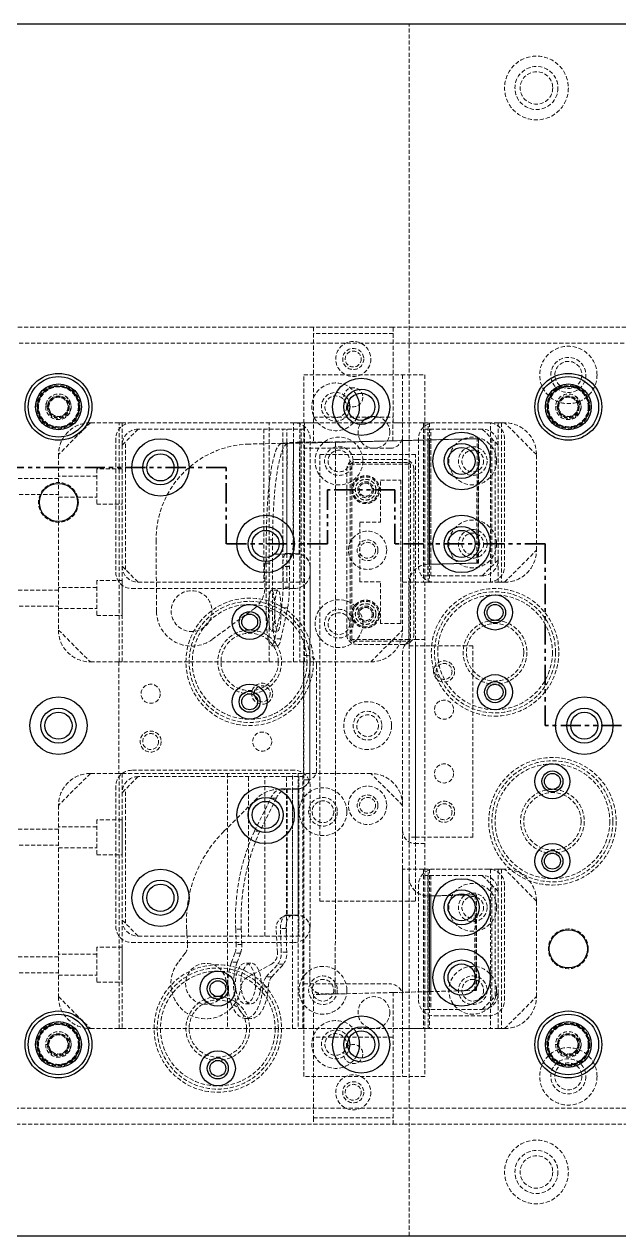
# Model space of a CAD drawing. Header units: millimetres. Extents: x 5 to 1512, y -497 to 895.
# Drawn here: x 943.3 to 1129.9, y -496.7 to -116.7 of the extents above; entities that cross this region are included whole.
import ezdxf

# ---------------------------------------------------------------- set-up
doc = ezdxf.new("R2010")
doc.units = ezdxf.units.MM
doc.linetypes.add('HIDDEN', pattern=[1.905, 1.27, -0.635])
doc.linetypes.add('PHANTOM', pattern=[12.7, 6.35, -1.27, 1.27, -1.27, 1.27, -1.27])

msp = doc.modelspace()

# ---------------------------------------------------------------- linework, layer by layer
at = {"color": 7, "linetype": 'Continuous', "lineweight": 25}
for p, q in [((1326.05, -116.662), (882.05, -116.662)), ((829.05, -496.662), (1379.05, -496.662))]:
    msp.add_line(p, q, dxfattribs=at)
at = {"color": 7, "linetype": 'HIDDEN', "lineweight": 18}
for p, q in [((1064.05, -254.492), (1064.05, -116.662)), ((1034.05, -211.662), (914.05, -211.662)), ((1034.05, -211.662), (1034.05, -213.662)), ((1059.05, -211.662), (1034.05, -211.662)), ((1294.05, -211.662), (1059.05, -211.662)), ((1059.05, -241.662), (1059.05, -211.662)), ((1034.05, -213.662), (1034.05, -247.946)), ((1059.05, -213.662), (1034.05, -213.662)), ((1059.018, -247.331), (1059.05, -213.662)), ((934.05, -216.662), (1134.05, -216.662)), ((1031.05, -243.662), (1031.05, -226.662)), ((1031.05, -226.662), (1069.05, -226.662)), ((1062.05, -226.662), (1062.05, -245.662)), ((1069.05, -226.662), (1069.05, -243.662)), ((950.05, -236.662), (950.307, -235.371)), ((950.862, -236.662), (950.05, -236.662)), ((957.911, -235.615), (957.939, -236.101)), ((1110.862, -236.662), (1110.05, -236.662)), ((1117.911, -235.615), (1117.939, -236.101)), ((964.05, -241.662), (954.05, -251.662)), ((973.05, -241.662), (964.05, -241.662)), ((973.05, -316.662), (973.05, -241.662)), ((973.05, -241.662), (974.05, -241.662)), ((977.05, -241.662), (974.05, -241.662)), ((974.05, -241.662), (974.05, -248.662)), ((1028.05, -241.662), (977.05, -241.662)), ((1020.152, -316.662), (1020.152, -241.662)), ((1027.769, -316.662), (1027.769, -241.662)), ((1029.745, -241.662), (1028.05, -241.662)), ((1029.745, -241.662), (1029.745, -316.662)), ((1031.245, -241.662), (1029.745, -241.662)), ((1034.05, -241.662), (1031.245, -241.662)), ((1031.245, -316.662), (1031.245, -241.662)), ((1062.05, -241.662), (1031.245, -241.662)), ((1034.05, -239.946), (1059.025, -239.946)), ((1068.55, -241.662), (1059.05, -241.662)), ((1068.55, -241.662), (1062.05, -241.662)), ((1068.55, -241.662), (1068.55, -291.662)), ((1070.05, -241.662), (1068.55, -241.662)), ((1072.05, -241.662), (1070.05, -241.662)), ((1070.05, -291.662), (1070.05, -241.662)), ((1070.45, -241.662), (1070.45, -291.662)), ((1089.05, -241.662), (1072.05, -241.662)), ((1092.05, -241.662), (1089.05, -241.662)), ((1089.65, -291.662), (1089.65, -241.662)), ((1092.05, -248.662), (1092.05, -241.662)), ((1092.05, -241.662), (1093.05, -241.662)), ((1093.05, -241.662), (1093.05, -291.662)), ((1094.05, -241.662), (1093.05, -241.662)), ((1104.05, -251.662), (1094.05, -241.662)), ((972.05, -246.662), (972.05, -288.662)), ((979.05, -243.662), (974.05, -248.662)), ((1031.05, -243.662), (979.05, -243.662)), ((1018.518, -243.662), (1018.518, -291.662)), ((1024.444, -291.662), (1024.444, -243.662)), ((1025.727, -291.662), (1025.727, -243.662)), ((1085.901, -246.662), (1029.689, -248.054)), ((1030.172, -291.662), (1030.172, -243.662)), ((1031.05, -291.662), (1031.05, -243.662)), ((1033.05, -288.662), (1033.05, -246.662)), ((1062.05, -245.662), (1062.05, -291.662)), ((1062.05, -306.662), (1062.05, -245.662)), ((1067.05, -246.662), (1067.05, -286.662)), ((1087.05, -243.662), (1069.05, -243.662)), ((1069.05, -243.662), (1069.05, -289.662)), ((1069.949, -289.662), (1069.949, -243.662)), ((1070.45, -247.034), (1085.459, -246.647)), ((1070.85, -247.034), (1085.859, -246.647)), ((1070.949, -289.662), (1070.949, -243.662)), ((1085.281, -285.664), (1085.459, -246.647)), ((1085.459, -246.647), (1085.859, -246.647)), ((1085.859, -246.647), (1085.681, -285.664)), ((1085.88, -285.668), (1085.901, -246.662)), ((1092.05, -248.662), (1087.05, -243.662)), ((1090.054, -246.666), (1090.054, -286.658)), ((1094.05, -286.662), (1094.05, -246.662)), ((974.05, -248.662), (974.05, -286.662)), ((975.05, -287.662), (975.05, -247.662)), ((1025.939, -248.052), (1013.932, -248.351)), ((1025.794, -247.909), (1023.924, -248.208)), ((1023.924, -248.208), (1025.899, -248.215)), ((1025.794, -247.909), (1025.664, -282.71)), ((1027.769, -247.916), (1025.794, -247.909)), ((1025.899, -248.215), (1027.769, -247.916)), ((1029.689, -248.054), (1025.939, -248.052)), ((1027.769, -247.916), (1027.639, -282.717)), ((1029.615, -282.771), (1029.745, -247.791)), ((1029.745, -247.791), (1038.853, -247.702)), ((1053.05, -249.662), (1031.05, -249.662)), ((1034.05, -247.946), (1059.018, -247.331)), ((1038.853, -247.702), (1041.012, -247.682)), ((1040.92, -420.768), (1041.012, -247.682)), ((1040.92, -420.727), (1041.012, -247.682)), ((1041.012, -247.682), (1044.642, -247.684)), ((1044.642, -247.684), (1046.453, -247.639)), ((1047.022, -247.639), (1046.453, -247.639)), ((1047.022, -247.639), (1059.018, -247.331)), ((1058.05, -249.662), (1053.05, -249.662)), ((1059.018, -247.331), (1062.842, -247.233)), ((1059.018, -247.331), (1059.018, -247.331)), ((1063.192, -247.224), (1062.842, -247.233)), ((1063.549, -247.215), (1063.192, -247.224)), ((1063.549, -247.215), (1070.05, -247.054)), ((1070.05, -247.054), (1063.549, -247.215)), ((1070.05, -247.054), (1070.05, -286.06)), ((1070.05, -247.054), (1070.05, -286.06)), ((1070.05, -247.054), (1070.05, -247.054)), ((1070.151, -247.049), (1070.252, -247.049)), ((1070.45, -286.047), (1070.45, -247.034)), ((1070.45, -247.034), (1070.85, -247.034)), ((1070.85, -286.047), (1070.85, -247.034)), ((1091.05, -247.662), (1091.05, -285.662)), ((1092.05, -284.662), (1092.05, -248.662)), ((954.05, -251.662), (954.05, -306.662)), ((1066.05, -251.662), (1036.05, -251.662)), ((1036.05, -251.662), (1036.05, -391.662)), ((1063.55, -254.162), (1046.55, -254.162)), ((1047.55, -253.162), (1062.55, -253.162)), ((1066.05, -391.662), (1066.05, -251.662)), ((1104.05, -281.662), (1104.05, -251.662)), ((966.05, -258.362), (954.05, -258.362)), ((966.05, -256.162), (966.05, -267.162)), ((974.025, -256.162), (966.05, -256.162)), ((974.05, -256.137), (974.025, -256.162)), ((974.025, -256.162), (974.025, -267.162)), ((1044.55, -308.163), (1044.55, -256.162)), ((1045.55, -255.162), (1045.55, -309.163)), ((1064.04, -254.672), (1046.06, -254.672)), ((1046.06, -309.652), (1046.06, -254.672)), ((1064.04, -309.652), (1064.04, -254.672)), ((1064.55, -309.163), (1064.55, -255.162)), ((1065.55, -256.162), (1065.55, -308.163)), ((954.05, -259.162), (934.05, -259.162)), ((1052.848, -262.148), (1052.95, -262.662)), ((1055.05, -259.662), (1061.45, -259.662)), ((1055.05, -272.812), (1055.05, -259.662)), ((1061.45, -259.662), (1061.45, -304.662)), ((934.05, -264.162), (954.05, -264.162)), ((954.05, -264.962), (966.05, -264.962)), ((966.05, -267.162), (974.025, -267.162)), ((974.025, -267.162), (974.05, -267.187)), ((1048.65, -291.512), (1048.65, -272.812)), ((1048.65, -272.812), (1055.05, -272.812)), ((984.681, -278.535), (984.824, -300.797)), ((1019.26, -278.39), (1019.241, -285.73)), ((1021.236, -278.397), (1019.26, -278.39)), ((1021.236, -278.397), (1021.216, -285.738)), ((1022.737, -282.851), (1028.993, -282.855)), ((1025.168, -282.708), (1025.664, -282.71)), ((1029.16, -282.723), (1028.704, -282.721)), ((1087.05, -289.662), (1092.05, -284.662)), ((1092.05, -291.662), (1092.05, -284.662)), ((1094.05, -291.662), (1104.05, -281.662)), ((974.05, -286.662), (979.05, -291.662)), ((974.05, -286.662), (974.05, -316.662)), ((1018.777, -293.383), (1018.733, -286.545)), ((1019.241, -285.73), (1019.201, -300.65)), ((1019.241, -285.73), (1021.216, -285.738)), ((1021.216, -285.738), (1021.177, -300.657)), ((1024.513, -293.242), (1024.53, -286.733)), ((1026.506, -286.741), (1024.53, -286.733)), ((1026.489, -293.249), (1026.506, -286.741)), ((1032.956, -351.801), (1032.991, -286.724)), ((1032.991, -286.857), (1032.956, -352.564)), ((1070.05, -286.06), (1069.899, -286.064)), ((1069.902, -286.064), (1085.88, -285.668)), ((1070.85, -286.047), (1070.05, -286.06)), ((1070.05, -286.06), (1070.45, -286.047)), ((1070.45, -286.047), (1085.281, -285.664)), ((1070.45, -286.047), (1070.85, -286.047)), ((1085.681, -285.664), (1070.85, -286.047)), ((1085.681, -285.664), (1085.281, -285.664)), ((966.05, -291.162), (966.05, -302.162)), ((974.025, -291.162), (966.05, -291.162)), ((974.05, -291.137), (974.025, -291.162)), ((974.025, -291.162), (974.025, -302.162)), ((979.05, -291.662), (1031.05, -291.662)), ((1031.05, -352.662), (1031.05, -291.662)), ((1055.05, -291.512), (1048.65, -291.512)), ((1055.05, -304.662), (1055.05, -291.512)), ((1062.05, -291.662), (1068.55, -291.662)), ((1062.05, -306.662), (1062.05, -291.662)), ((1064.05, -292.062), (1064.05, -311.662)), ((1068.55, -291.662), (1070.05, -291.662)), ((1069.05, -289.662), (1069.05, -383.662)), ((1069.05, -289.662), (1087.05, -289.662)), ((1070.05, -291.662), (1072.05, -291.662)), ((1072.05, -291.662), (1089.05, -291.662)), ((1089.05, -291.662), (1092.05, -291.662)), ((1093.05, -291.662), (1092.05, -291.662)), ((1093.05, -291.662), (1094.05, -291.662)), ((954.05, -294.162), (934.05, -294.162)), ((966.05, -293.362), (954.05, -293.362)), ((977.05, -293.662), (1028.05, -293.662)), ((1022.913, -294.187), (1020.938, -294.179)), ((1026.489, -293.249), (1024.513, -293.242)), ((934.05, -299.162), (954.05, -299.162)), ((954.05, -299.962), (966.05, -299.962)), ((1002.349, -309.582), (1015.523, -299.875)), ((1021.897, -309.437), (1023.983, -299.735)), ((1023.872, -309.444), (1025.958, -299.742)), ((1025.958, -299.742), (1023.983, -299.735)), ((966.05, -302.162), (974.025, -302.162)), ((974.025, -302.162), (974.05, -302.187)), ((1021.177, -300.657), (1019.201, -300.65)), ((1052.848, -301.148), (1052.95, -301.662)), ((1052.95, -301.662), (1052.857, -302.13)), ((954.05, -306.662), (964.05, -316.662)), ((1020.89, -306.979), (1022.865, -306.987)), ((1052.05, -316.662), (1062.05, -306.662)), ((1061.45, -304.662), (1055.05, -304.662)), ((1020.873, -311.579), (1022.848, -311.586)), ((1023.872, -309.444), (1021.897, -309.437)), ((1064.04, -309.652), (1046.06, -309.652)), ((1046.55, -310.163), (1063.55, -310.163)), ((1062.55, -311.163), (1047.55, -311.163)), ((1064.05, -311.662), (1064.05, -309.832)), ((1066.05, -309.662), (1069.05, -309.662)), ((1031.05, -314.662), (1032.05, -314.662)), ((1062.05, -369.662), (1062.05, -313.662)), ((1064.05, -371.662), (1064.05, -311.662)), ((1064.05, -311.662), (1066.071, -311.662)), ((1066.071, -311.662), (1066.071, -371.662)), ((1084.05, -311.662), (1066.071, -311.662)), ((1084.05, -371.662), (1084.05, -311.662)), ((964.05, -316.662), (973.05, -316.662)), ((972.975, -316.662), (972.975, -351.662)), ((974.05, -316.662), (973.05, -316.662)), ((1030.954, -316.662), (974.05, -316.662)), ((1030.954, -351.662), (1030.954, -316.662)), ((1030.954, -316.662), (1032.975, -316.662)), ((1032.975, -316.662), (1052.05, -316.662)), ((1032.975, -316.662), (1032.975, -351.662)), ((1035.05, -317.662), (1035.05, -350.662)), ((964.05, -351.662), (954.05, -361.662)), ((973.05, -351.662), (964.05, -351.662)), ((973.05, -431.662), (973.05, -351.662)), ((973.05, -351.662), (974.05, -351.662)), ((974.05, -351.662), (974.05, -357.662)), ((974.05, -351.662), (1030.954, -351.662)), ((979.05, -352.662), (974.05, -357.662)), ((1028.05, -350.662), (977.05, -350.662)), ((1031.05, -352.662), (979.05, -352.662)), ((1007.05, -351.662), (1007.05, -431.662)), ((1013.643, -352.662), (1013.643, -402.662)), ((1018.839, -402.662), (1018.839, -352.662)), ((1025.628, -352.662), (1025.628, -402.662)), ((1027.504, -431.662), (1027.504, -351.662)), ((1029.236, -351.662), (1029.236, -431.662)), ((1029.524, -352.662), (1029.524, -402.662)), ((1030.736, -431.662), (1030.736, -351.662)), ((1032.975, -351.662), (1030.954, -351.662)), ((1031.05, -402.662), (1031.05, -352.662)), ((1032.956, -352.472), (1032.956, -351.801)), ((1052.05, -351.662), (1032.975, -351.662)), ((1062.05, -361.662), (1052.05, -351.662)), ((972.05, -355.662), (972.05, -399.662)), ((975.05, -398.662), (975.05, -356.662)), ((1028.954, -356.562), (1023.391, -356.559)), ((1024.258, -356.467), (1025.799, -356.468)), ((1025.799, -356.468), (1025.778, -396.068)), ((1027.531, -356.469), (1027.51, -396.069)), ((1028.797, -356.47), (1029.03, -356.47)), ((1029.242, -396.082), (1029.263, -356.458)), ((1032.05, -353.662), (1031.05, -353.662)), ((1033.05, -399.662), (1033.05, -355.662)), ((974.05, -357.662), (974.05, -397.662)), ((1016.318, -359.484), (1005.943, -369.849)), ((1015.53, -369.762), (1020.721, -359.394)), ((1022.453, -359.395), (1017.262, -369.763)), ((1022.453, -359.395), (1020.721, -359.394)), ((954.05, -361.662), (954.05, -421.662)), ((966.05, -368.362), (954.05, -368.362)), ((966.05, -366.162), (966.05, -377.162)), ((974.025, -366.162), (966.05, -366.162)), ((974.05, -366.137), (974.025, -366.162)), ((974.025, -366.162), (974.025, -377.162)), ((954.05, -369.162), (934.05, -369.162)), ((1017.262, -369.763), (1015.53, -369.762)), ((1062.05, -381.662), (1062.05, -369.662)), ((1062.05, -421.662), (1062.05, -369.662)), ((1066.071, -371.662), (1064.05, -371.662)), ((1064.05, -371.662), (1064.05, -384.089)), ((1066.071, -371.662), (1084.05, -371.662)), ((934.05, -374.162), (954.05, -374.162)), ((954.05, -374.962), (966.05, -374.962)), ((1069.05, -373.662), (1066.05, -373.662)), ((966.05, -377.162), (974.025, -377.162)), ((974.025, -377.162), (974.05, -377.187)), ((1068.55, -381.662), (1062.05, -381.662)), ((1062.05, -381.662), (1062.05, -421.662)), ((1068.55, -381.662), (1068.55, -431.662)), ((1070.05, -381.662), (1068.55, -381.662)), ((1087.05, -383.662), (1069.05, -383.662)), ((1069.05, -383.662), (1069.05, -425.662)), ((1069.949, -383.662), (1069.949, -425.662)), ((1072.05, -381.662), (1070.05, -381.662)), ((1070.05, -431.662), (1070.05, -381.662)), ((1070.45, -381.662), (1070.45, -431.662)), ((1070.949, -383.662), (1070.949, -425.662)), ((1089.05, -381.662), (1072.05, -381.662)), ((1092.05, -388.662), (1087.05, -383.662)), ((1092.05, -381.662), (1089.05, -381.662)), ((1089.65, -381.662), (1089.65, -431.662)), ((1092.05, -388.662), (1092.05, -381.662)), ((1092.05, -381.662), (1093.05, -381.662)), ((1093.05, -381.662), (1093.05, -431.662)), ((1094.05, -381.662), (1093.05, -381.662)), ((1104.05, -391.662), (1094.05, -381.662)), ((1064.05, -496.662), (1064.05, -384.089)), ((1067.05, -386.662), (1067.05, -422.662)), ((1090.054, -386.666), (1090.054, -422.658)), ((1094.05, -422.662), (1094.05, -386.662)), ((1070.05, -390.089), (1070.05, -420.097)), ((1070.165, -390.087), (1070.45, -390.077)), ((1070.165, -390.087), (1070.279, -390.087)), ((1085.225, -389.715), (1070.199, -390.087)), ((1070.85, -390.077), (1070.279, -390.087)), ((1070.45, -390.077), (1084.805, -389.707)), ((1070.45, -420.087), (1070.45, -390.077)), ((1070.45, -390.077), (1070.85, -390.077)), ((1070.85, -390.077), (1085.205, -389.707)), ((1070.85, -420.087), (1070.85, -390.077)), ((1084.668, -419.735), (1084.805, -389.707)), ((1084.805, -389.707), (1085.205, -389.707)), ((1085.205, -389.707), (1085.068, -419.735)), ((1085.209, -419.722), (1085.225, -389.715)), ((1091.05, -387.662), (1091.05, -421.662)), ((1092.05, -420.662), (1092.05, -388.662)), ((1036.05, -391.662), (1066.05, -391.662)), ((1104.05, -421.662), (1104.05, -391.662)), ((974.05, -397.662), (979.05, -402.662)), ((974.05, -397.662), (974.05, -431.662)), ((1025.778, -396.068), (1025.713, -396.068)), ((1026.322, -396.16), (1028.933, -396.161)), ((1029.009, -396.07), (1028.776, -396.07)), ((979.05, -402.662), (1031.05, -402.662)), ((994.287, -400.592), (994.373, -401.999)), ((994.373, -401.999), (994.583, -405.404)), ((1009.694, -400.508), (1009.84, -405.332)), ((1011.426, -400.509), (1009.694, -400.508)), ((1011.573, -405.333), (1011.426, -400.509)), ((1022.784, -407.834), (1022.322, -400.288)), ((1023.94, -407.742), (1023.715, -400.313)), ((1025.447, -400.314), (1023.715, -400.313)), ((1025.672, -407.743), (1025.447, -400.314)), ((1031.05, -446.662), (1031.05, -402.662)), ((1032.922, -416.785), (1032.931, -400.072)), ((1032.931, -400.164), (1032.922, -416.877)), ((966.05, -406.162), (966.05, -417.162)), ((974.025, -406.162), (966.05, -406.162)), ((974.05, -406.137), (974.025, -406.162)), ((974.025, -406.162), (974.025, -417.162)), ((977.05, -404.662), (1028.05, -404.662)), ((1011.573, -405.333), (1009.84, -405.332)), ((954.05, -409.162), (934.05, -409.162)), ((966.05, -408.362), (954.05, -408.362)), ((993.777, -408.07), (991.579, -410.964)), ((1009.436, -407.995), (1008.341, -410.878)), ((1011.168, -407.996), (1009.436, -407.995)), ((1011.168, -407.996), (1010.074, -410.879)), ((1025.672, -407.743), (1023.94, -407.742)), ((934.05, -414.162), (954.05, -414.162)), ((1010.074, -410.879), (1008.341, -410.878)), ((1014.456, -411.128), (1012.724, -411.127)), ((1013.403, -415.556), (1020.7, -411.593)), ((1019.23, -415.486), (1022.897, -411.503)), ((1020.962, -415.487), (1024.629, -411.504)), ((1024.629, -411.504), (1022.897, -411.503)), ((954.05, -414.962), (966.05, -414.962)), ((966.05, -417.162), (974.025, -417.162)), ((974.025, -417.162), (974.05, -417.187)), ((1020.962, -415.487), (1019.23, -415.486)), ((1031.05, -417.662), (1058.05, -417.662)), ((954.05, -421.662), (964.05, -431.662)), ((1011.178, -419.498), (1011.37, -418.387)), ((1019.925, -418.609), (1018.193, -418.608)), ((1059.05, -420.37), (1034.05, -420.989)), ((1034.05, -420.989), (1034.05, -459.662)), ((1040.92, -420.768), (1036.941, -420.787)), ((1036.941, -420.879), (1038.452, -420.88)), ((1040.92, -420.727), (1044.55, -420.729)), ((1059.05, -420.37), (1085.209, -419.722)), ((1070.05, -420.097), (1059.05, -420.37)), ((1059.05, -459.662), (1059.05, -420.37)), ((1062.05, -421.662), (1062.05, -446.662)), ((1070.85, -420.087), (1070.45, -420.087)), ((1085.068, -419.735), (1070.85, -420.087)), ((1085.068, -419.735), (1084.668, -419.735)), ((1087.05, -425.662), (1092.05, -420.662)), ((1092.05, -431.662), (1092.05, -420.662)), ((1094.05, -431.662), (1104.05, -421.662)), ((1012.717, -423.927), (1014.449, -423.928)), ((1012.714, -428.527), (1014.446, -428.528)), ((1069.05, -425.662), (1069.05, -446.662)), ((1069.05, -425.662), (1087.05, -425.662)), ((1072.05, -427.662), (1089.05, -427.662)), ((964.05, -431.662), (973.05, -431.662)), ((974.05, -431.662), (973.05, -431.662)), ((974.05, -431.662), (1029.236, -431.662)), ((1029.236, -431.662), (1030.736, -431.662)), ((1030.736, -431.662), (1034.05, -431.662)), ((1030.736, -431.662), (1062.05, -431.662)), ((1059.05, -431.662), (1068.55, -431.662)), ((1062.05, -431.662), (1068.55, -431.662)), ((1068.55, -431.662), (1070.05, -431.662)), ((1070.05, -431.662), (1092.05, -431.662)), ((1093.05, -431.662), (1092.05, -431.662)), ((1093.05, -431.662), (1094.05, -431.662)), ((950.862, -436.662), (950.05, -436.662)), ((957.911, -435.615), (957.939, -436.101)), ((1059.05, -434.37), (1034.05, -434.37)), ((1110.862, -436.662), (1110.05, -436.662)), ((1117.911, -435.615), (1117.939, -436.101)), ((1069.05, -446.662), (1031.05, -446.662)), ((1134.05, -456.662), (934.05, -456.662)), ((1034.05, -459.662), (1034.05, -461.662)), ((1034.05, -459.662), (1059.05, -459.662)), ((1059.05, -461.662), (1059.05, -459.662)), ((914.05, -461.662), (1034.05, -461.662)), ((1034.05, -461.662), (1059.05, -461.662)), ((1059.05, -461.662), (1294.05, -461.662))]:
    msp.add_line(p, q, dxfattribs=at)
at = {"color": 7, "linetype": 'PHANTOM', "lineweight": 35}
for p, q in [((1006.724, -255.662), (701.05, -255.662)), ((1006.724, -279.662), (1006.724, -255.662)), ((1059.615, -262.662), (1038.48, -262.662)), ((1038.48, -262.662), (1038.48, -279.662)), ((1059.615, -279.662), (1059.615, -262.662)), ((1038.48, -279.662), (1006.724, -279.662)), ((1106.727, -279.662), (1059.615, -279.662)), ((1106.727, -336.662), (1106.727, -279.662)), ((1130.7, -336.662), (1106.727, -336.662))]:
    msp.add_line(p, q, dxfattribs=at)
at = {"color": 7, "linetype": 'HIDDEN', "lineweight": 18, "flags": 128}
for points in [[(957.946, -237.105), (957.609, -238.25), (956.839, -239.31), (955.757, -240.05), (954.526, -240.373), (953.26, -240.267), (952.127, -239.75), (951.243, -238.894), (950.705, -237.802), (950.568, -236.62), (950.837, -235.46), (951.459, -234.493), (952.37, -233.79), (953.437, -233.445), (954.547, -233.476), (955.263, -233.714), (955.263, -233.714)], [(950.862, -236.662), (951.105, -235.442), (951.796, -234.408), (952.83, -233.717), (954.05, -233.474), (955.27, -233.717), (956.305, -234.408), (956.996, -235.442), (957.239, -236.662), (956.996, -237.882), (956.305, -238.916), (955.27, -239.607), (954.05, -239.85), (952.83, -239.607), (951.796, -238.916), (951.105, -237.882), (950.862, -236.662), (950.862, -236.662)], [(1117.946, -237.105), (1117.609, -238.25), (1116.839, -239.31), (1115.757, -240.05), (1114.526, -240.373), (1113.26, -240.267), (1112.127, -239.75), (1111.243, -238.894), (1110.705, -237.802), (1110.568, -236.62), (1110.837, -235.46), (1111.459, -234.493), (1112.37, -233.79), (1113.437, -233.445), (1114.547, -233.476), (1115.263, -233.714), (1115.263, -233.714)], [(1110.862, -236.662), (1111.105, -235.442), (1111.796, -234.408), (1112.83, -233.717), (1114.05, -233.474), (1115.27, -233.717), (1116.305, -234.408), (1116.996, -235.442), (1117.239, -236.662), (1116.996, -237.882), (1116.305, -238.916), (1115.27, -239.607), (1114.05, -239.85), (1112.83, -239.607), (1111.796, -238.916), (1111.105, -237.882), (1110.862, -236.662), (1110.862, -236.662)], [(1023.924, -248.208), (1023.407, -248.475), (1022.896, -249.107), (1022.399, -250.096), (1021.92, -251.43), (1021.466, -253.093), (1021.042, -255.064), (1020.653, -257.32), (1020.305, -259.832), (1020.002, -262.569), (1019.746, -265.498), (1019.542, -268.584), (1019.392, -271.787), (1019.298, -275.069), (1019.26, -278.39)], [(1025.899, -248.215), (1025.382, -248.482), (1024.872, -249.114), (1024.374, -250.103), (1023.895, -251.437), (1023.441, -253.1), (1023.017, -255.072), (1022.629, -257.327), (1022.281, -259.839), (1021.977, -262.576), (1021.722, -265.506), (1021.518, -268.591), (1021.368, -271.795), (1021.273, -275.077), (1021.236, -278.397)], [(1025.664, -282.71), (1025.799, -282.71), (1026.017, -282.711), (1026.315, -282.712), (1026.685, -282.713), (1027.118, -282.715), (1027.607, -282.717), (1028.139, -282.719), (1028.704, -282.721)], [(1020.942, -294.179), (1020.702, -294.358), (1020.475, -294.899), (1020.274, -295.769), (1020.11, -296.92), (1019.992, -298.283), (1019.928, -299.779), (1019.922, -301.322), (1019.973, -302.821), (1020.078, -304.191), (1020.232, -305.35), (1020.426, -306.232), (1020.648, -306.786), (1020.886, -306.979), (1021.125, -306.8), (1021.352, -306.26), (1021.553, -305.389), (1021.718, -304.239), (1021.835, -302.876), (1021.899, -301.379), (1021.906, -299.837), (1021.855, -298.337), (1021.749, -296.968), (1021.595, -295.808), (1021.401, -294.926), (1021.179, -294.372), (1020.942, -294.179)], [(1022.917, -294.187), (1022.678, -294.366), (1022.451, -294.906), (1022.25, -295.777), (1022.085, -296.927), (1021.968, -298.29), (1021.904, -299.786), (1021.897, -301.329), (1021.948, -302.829), (1022.054, -304.198), (1022.208, -305.358), (1022.402, -306.24), (1022.624, -306.794), (1022.861, -306.986), (1023.101, -306.807), (1023.328, -306.267), (1023.529, -305.396), (1023.693, -304.246), (1023.811, -302.883), (1023.875, -301.387), (1023.882, -299.844), (1023.831, -298.344), (1023.725, -296.975), (1023.571, -295.815), (1023.377, -294.933), (1023.155, -294.38), (1022.917, -294.187)], [(1019.201, -300.65), (1019.225, -302.653), (1019.305, -304.587), (1019.438, -306.387), (1019.622, -307.992), (1019.848, -309.349), (1020.11, -310.412), (1020.399, -311.146), (1020.706, -311.526), (1021.019, -311.539), (1021.329, -311.186), (1021.625, -310.477), (1021.897, -309.437)], [(1021.177, -300.657), (1021.2, -302.661), (1021.28, -304.594), (1021.414, -306.394), (1021.597, -307.999), (1021.824, -309.356), (1022.086, -310.419), (1022.375, -311.153), (1022.681, -311.533), (1022.995, -311.547), (1023.304, -311.193), (1023.6, -310.484), (1023.872, -309.444)], [(1028.797, -356.47), (1028.34, -356.47), (1027.894, -356.469), (1027.467, -356.469), (1027.065, -356.469), (1026.692, -356.469), (1026.354, -356.468), (1026.055, -356.468), (1025.799, -356.468)], [(1025.713, -396.068), (1025.308, -396.151), (1024.919, -396.396), (1024.563, -396.794), (1024.255, -397.327), (1024.008, -397.975), (1023.831, -398.709), (1023.731, -399.499), (1023.715, -400.313)], [(1027.445, -396.069), (1027.04, -396.152), (1026.651, -396.397), (1026.295, -396.795), (1025.987, -397.328), (1025.74, -397.975), (1025.563, -398.71), (1025.464, -399.5), (1025.447, -400.314)], [(1025.778, -396.068), (1026.034, -396.068), (1026.332, -396.068), (1026.671, -396.068), (1027.044, -396.069), (1027.446, -396.069), (1027.873, -396.069), (1028.318, -396.069), (1028.776, -396.07)], [(1008.341, -410.878), (1007.805, -412.6), (1007.435, -414.489), (1007.246, -416.481), (1007.242, -418.509), (1007.424, -420.504), (1007.787, -422.397), (1008.317, -424.125), (1008.996, -425.628), (1009.803, -426.857), (1010.708, -427.768), (1011.682, -428.331), (1012.691, -428.527), (1013.701, -428.35), (1014.678, -427.804), (1015.588, -426.909), (1016.401, -425.695), (1017.089, -424.204), (1017.628, -422.486), (1018, -420.599), (1018.193, -418.608)], [(1010.074, -410.879), (1009.537, -412.601), (1009.167, -414.49), (1008.978, -416.482), (1008.974, -418.51), (1009.156, -420.504), (1009.519, -422.398), (1010.049, -424.126), (1010.728, -425.629), (1011.535, -426.858), (1012.44, -427.769), (1013.414, -428.332), (1014.423, -428.528), (1015.433, -428.351), (1016.41, -427.805), (1017.32, -426.91), (1018.133, -425.696), (1018.821, -424.205), (1019.36, -422.487), (1019.732, -420.6), (1019.925, -418.609)], [(1015.914, -417.135), (1015.775, -415.617), (1015.458, -414.211), (1014.983, -412.998), (1014.375, -412.047), (1013.672, -411.415), (1012.913, -411.139), (1012.143, -411.233), (1011.406, -411.694), (1010.746, -412.493), (1010.201, -413.585), (1009.802, -414.907), (1009.573, -416.38), (1009.526, -417.92), (1009.665, -419.438), (1009.982, -420.844), (1010.458, -422.057), (1011.065, -423.008), (1011.769, -423.64), (1012.528, -423.916), (1013.298, -423.822), (1014.034, -423.361), (1014.694, -422.562), (1015.24, -421.47), (1015.639, -420.148), (1015.868, -418.675), (1015.914, -417.135)], [(1017.646, -417.136), (1017.507, -415.618), (1017.19, -414.212), (1016.715, -412.998), (1016.107, -412.048), (1015.404, -411.416), (1014.645, -411.14), (1013.875, -411.234), (1013.138, -411.695), (1012.478, -412.494), (1011.933, -413.586), (1011.534, -414.908), (1011.305, -416.381), (1011.258, -417.921), (1011.397, -419.438), (1011.714, -420.845), (1012.19, -422.058), (1012.797, -423.009), (1013.501, -423.641), (1014.26, -423.917), (1015.03, -423.822), (1015.766, -423.362), (1016.426, -422.562), (1016.972, -421.47), (1017.371, -420.149), (1017.6, -418.676), (1017.646, -417.136)], [(957.946, -437.105), (957.609, -438.25), (956.839, -439.31), (955.757, -440.05), (954.526, -440.373), (953.26, -440.267), (952.127, -439.75), (951.243, -438.894), (950.705, -437.802), (950.568, -436.62), (950.837, -435.46), (951.459, -434.493), (952.37, -433.79), (953.437, -433.445), (954.547, -433.476), (955.263, -433.714), (955.263, -433.714)], [(950.862, -436.662), (951.105, -435.442), (951.796, -434.408), (952.83, -433.717), (954.05, -433.474), (955.27, -433.717), (956.305, -434.408), (956.996, -435.442), (957.239, -436.662), (956.996, -437.882), (956.305, -438.916), (955.27, -439.607), (954.05, -439.85), (952.83, -439.607), (951.796, -438.916), (951.105, -437.882), (950.862, -436.662), (950.862, -436.662)], [(1117.946, -437.105), (1117.609, -438.25), (1116.839, -439.31), (1115.757, -440.05), (1114.526, -440.373), (1113.26, -440.267), (1112.127, -439.75), (1111.243, -438.894), (1110.705, -437.802), (1110.568, -436.62), (1110.837, -435.46), (1111.459, -434.493), (1112.37, -433.79), (1113.437, -433.445), (1114.547, -433.476), (1115.263, -433.714), (1115.263, -433.714)], [(1110.862, -436.662), (1111.105, -435.442), (1111.796, -434.408), (1112.83, -433.717), (1114.05, -433.474), (1115.27, -433.717), (1116.305, -434.408), (1116.996, -435.442), (1117.239, -436.662), (1116.996, -437.882), (1116.305, -438.916), (1115.27, -439.607), (1114.05, -439.85), (1112.83, -439.607), (1111.796, -438.916), (1111.105, -437.882), (1110.862, -436.662), (1110.862, -436.662)]]:
    msp.add_lwpolyline(points, dxfattribs=at)
at = {"color": 7, "linetype": 'Continuous', "lineweight": 25, "flags": 128}
for points in [[(1045.55, -236.662), (1045.368, -235.394), (1045.187, -234.891)], [(1045.187, -238.433), (1045.368, -237.93), (1045.55, -236.662)], [(1045.55, -436.662), (1045.368, -435.394), (1045.187, -434.891)], [(1045.187, -438.433), (1045.368, -437.93), (1045.55, -436.662)]]:
    msp.add_lwpolyline(points, dxfattribs=at)
at = {"color": 7, "linetype": 'HIDDEN', "lineweight": 18}
for centre, radius in [((1104.05, -136.662), 10), ((1104.05, -136.662), 6.75), ((1104.05, -136.662), 5.1), ((1046.55, -221.662), 5.5), ((1046.55, -221.662), 3.3), ((1046.55, -221.662), 2.5), ((1114.05, -226.662), 9), ((1114.05, -226.662), 5.5), ((1114.05, -226.662), 4.25), ((954.05, -236.662), 6.75), ((954.05, -236.662), 6.25), ((1046.55, -233.662), 3), ((1114.05, -236.662), 6.75), ((1114.05, -236.662), 6.25), ((954.05, -236.662), 4), ((954.05, -236.662), 3.4), ((954.05, -236.662), 3), ((1041.05, -236.662), 3.4), ((1114.05, -236.662), 4), ((1114.05, -236.662), 3.4), ((1114.05, -236.662), 3), ((1042.05, -253.662), 7.5), ((1084.05, -253.662), 7.5), ((1042.05, -253.662), 4.5), ((1042.05, -253.662), 3.4), ((1084.05, -253.662), 4.5), ((1084.05, -253.662), 3.4), ((954.05, -266.662), 6.25), ((1050.45, -262.662), 4), ((1050.45, -262.662), 2.5), ((1050.45, -262.662), 2.1), ((1050.45, -262.662), 2.055), ((1084.05, -279.662), 7.5), ((1051.05, -281.662), 6), ((1084.05, -279.662), 4.5), ((1084.05, -279.662), 3.4), ((1051.05, -281.662), 3.25), ((1051.05, -281.662), 2.5), ((995.824, -300.726), 6.4), ((1091.05, -313.662), 20), ((1091.05, -313.662), 19), ((1091.05, -313.662), 18), ((1014.05, -316.662), 20), ((1014.05, -316.662), 19), ((1014.05, -316.662), 18), ((1042.05, -304.662), 7.5), ((1042.05, -304.662), 4.5), ((1050.45, -301.662), 4), ((1050.45, -301.662), 2.5), ((1050.45, -301.662), 2.1), ((1050.45, -301.662), 2.055), ((1042.05, -304.662), 3.4), ((1091.05, -313.662), 10), ((1014.05, -316.662), 10), ((1014.05, -316.662), 9), ((1091.05, -313.662), 9), ((1075.05, -319.662), 3.3), ((1075.05, -319.662), 2.5), ((982.975, -326.662), 3), ((1017.975, -326.662), 3.3), ((1017.975, -326.662), 2.5), ((1051.05, -336.662), 7.5), ((1075.05, -331.662), 3), ((1051.05, -336.662), 4.5), ((1051.05, -336.662), 3.4), ((982.975, -341.662), 3.3), ((982.975, -341.662), 2.5), ((1017.975, -341.662), 3), ((1075.05, -351.662), 3), ((1109.05, -366.662), 20), ((1109.05, -366.662), 19), ((1109.05, -366.662), 18), ((1037.05, -363.662), 7.5), ((1051.05, -361.662), 6), ((1109.05, -366.662), 10), ((1037.05, -363.662), 4.5), ((1037.05, -363.662), 3.4), ((1051.05, -361.662), 3.25), ((1051.05, -361.662), 2.5), ((1075.05, -363.662), 3.3), ((1109.05, -366.662), 9), ((1075.05, -363.662), 2.5), ((1084.05, -393.662), 7.5), ((1084.05, -393.662), 4.5), ((1084.05, -393.662), 3.4), ((1114.05, -406.662), 6.25), ((1004.05, -431.662), 20), ((1004.05, -431.662), 19), ((1004.05, -431.662), 18), ((1000.34, -417.616), 6.4), ((1037.05, -419.662), 7.5), ((1084.05, -419.662), 7.5), ((1037.05, -419.662), 4.5), ((1037.05, -419.662), 3.4), ((1084.05, -419.662), 4.5), ((1084.05, -419.662), 3.4), ((1004.05, -431.662), 10), ((1053.05, -426.662), 5), ((1004.05, -431.662), 9), ((954.05, -436.662), 6.75), ((954.05, -436.662), 6.25), ((954.05, -436.662), 4), ((1114.05, -436.662), 6.75), ((1114.05, -436.662), 6.25), ((1114.05, -436.662), 4), ((954.05, -436.662), 3.4), ((954.05, -436.662), 3), ((1041.05, -436.662), 3.4), ((1046.55, -439.662), 3), ((1114.05, -436.662), 3.4), ((1114.05, -436.662), 3), ((1114.05, -446.662), 9), ((1114.05, -446.662), 5.5), ((1114.05, -446.662), 4.25), ((1046.55, -451.662), 5.5), ((1046.55, -451.662), 3.3), ((1046.55, -451.662), 2.5), ((1104.05, -476.662), 10), ((1104.05, -476.662), 6.75), ((1104.05, -476.662), 5.1)]:
    msp.add_circle(centre, radius, dxfattribs=at)
at = {"color": 7, "linetype": 'Continuous', "lineweight": 25}
for centre, radius in [((954.05, -236.662), 10.5), ((954.05, -236.662), 9.5), ((1049.05, -236.662), 9), ((1114.05, -236.662), 10.5), ((1114.05, -236.662), 9.5), ((954.05, -236.662), 7.191), ((954.05, -236.662), 6.5), ((1049.05, -236.662), 5.5), ((1114.05, -236.662), 7.191), ((1114.05, -236.662), 6.5), ((1049.05, -236.662), 4.25), ((986.05, -255.662), 9), ((1080.55, -253.662), 9), ((986.05, -255.662), 5.5), ((1080.55, -253.662), 5.5), ((1080.55, -253.662), 4.25), ((986.05, -255.662), 4.25), ((954.05, -266.662), 6), ((1019.05, -279.662), 9), ((1080.55, -279.662), 9), ((1019.05, -279.662), 5.5), ((1019.05, -279.662), 4.25), ((1080.55, -279.662), 5.5), ((1080.55, -279.662), 4.25), ((1091.05, -301.162), 5.5), ((1014.05, -304.162), 5.5), ((1091.05, -301.162), 3.3), ((1091.05, -301.162), 2.5), ((1014.05, -304.162), 3.3), ((1014.05, -304.162), 2.5), ((1091.05, -326.162), 5.5), ((1091.05, -326.162), 3.3), ((1014.05, -329.162), 5.5), ((1014.05, -329.162), 3.3), ((1014.05, -329.162), 2.5), ((1091.05, -326.162), 2.5), ((954.05, -336.662), 9), ((1119.05, -336.662), 9), ((954.05, -336.662), 5.5), ((954.05, -336.662), 4.25), ((1119.05, -336.662), 5.5), ((1119.05, -336.662), 4.25), ((1109.05, -354.162), 5.5), ((1109.05, -354.162), 3.3), ((1109.05, -354.162), 2.5), ((1019.05, -364.662), 9), ((1019.05, -364.662), 5.5), ((1019.05, -364.662), 4.25), ((1109.05, -379.162), 5.5), ((1109.05, -379.162), 3.3), ((1109.05, -379.162), 2.5), ((986.05, -390.662), 9), ((986.05, -390.662), 5.5), ((986.05, -390.662), 4.25), ((1080.55, -393.662), 9), ((1080.55, -393.662), 5.5), ((1080.55, -393.662), 4.25), ((1114.05, -406.662), 6), ((1080.55, -415.662), 9), ((1080.55, -415.662), 5.5), ((1004.05, -419.162), 5.5), ((1080.55, -415.662), 4.25), ((1004.05, -419.162), 3.3), ((1004.05, -419.162), 2.5), ((954.05, -436.662), 10.5), ((954.05, -436.662), 9.5), ((1049.05, -436.662), 9), ((1114.05, -436.662), 10.5), ((1114.05, -436.662), 9.5), ((954.05, -436.662), 7.191), ((954.05, -436.662), 6.5), ((1049.05, -436.662), 5.5), ((1049.05, -436.662), 4.25), ((1114.05, -436.662), 7.191), ((1114.05, -436.662), 6.5), ((1004.05, -444.162), 5.5), ((1004.05, -444.162), 3.3), ((1004.05, -444.162), 2.5)]:
    msp.add_circle(centre, radius, dxfattribs=at)
at = {"color": 7, "linetype": 'HIDDEN', "lineweight": 18}
for centre, radius, start, end in [((1041.05, -236.662), 7.5, 31.61798, 328.38202), ((1041.05, -236.662), 4.5, 23.18029, 336.81971), ((964.05, -251.662), 10, 90, 180), ((977.05, -246.662), 5, 90, 180), ((1028.05, -246.662), 5, 0, 90), ((1053.05, -244.662), 5, 130.15779, 0), ((1053.05, -244.662), 5, 0, 102.97231), ((1072.05, -246.662), 5, 90, 180), ((1089.05, -246.662), 5, 0, 90), ((1094.05, -251.662), 10, 0, 90), ((979.05, -248.662), 5, 90, 180), ((1058.05, -245.662), 4, 270, 0), ((1087.05, -248.662), 5, 0, 90), ((1014.68, -278.342), 30, 91.42957, 180.36878), ((1047.55, -256.162), 3, 90, 180), ((1046.55, -255.162), 1, 90, 180), ((1062.55, -256.162), 3, 0, 90), ((1063.55, -255.162), 1, 0, 90), ((1022.735, -286.851), 4, 89.96943, 162.60558), ((1031.485, -285.772), 7.02, 154.12425, 187.87466), ((1033.46, -285.779), 7.02, 154.12409, 187.87482), ((1028.991, -286.855), 4, 359.96943, 89.96943), ((1028.991, -286.722), 4, 359.96943, 81.0314), ((1087.05, -284.662), 5, 270, 0), ((1094.05, -281.662), 10, 270, 0), ((977.05, -288.662), 5, 180, 270), ((979.05, -286.662), 5, 180, 270), ((1028.05, -288.662), 5, 270, 0), ((1070.05, -292.062), 6, 91.44762, 180), ((1070.05, -292.062), 6, 91.41839, 180), ((1072.05, -286.662), 5, 180, 270), ((1089.05, -286.662), 5, 270, 0), ((1010.777, -293.434), 8, 306.3847, 0.36878), ((990.104, -293.699), 34.413, 349.89774, 0.7609), ((992.079, -293.706), 34.413, 349.89787, 0.76077), ((995.824, -300.726), 11, 180.36878, 306.3847), ((964.05, -306.662), 10, 180, 270), ((1052.05, -306.662), 10, 270, 0), ((1047.55, -308.163), 3, 180, 270), ((1046.55, -309.163), 1, 180, 270), ((1066.05, -313.662), 4, 90, 180), ((1062.55, -308.163), 3, 270, 0), ((1063.55, -309.163), 1, 270, 0), ((1032.05, -317.662), 3, 360, 90), ((964.05, -361.662), 10, 90, 180), ((977.05, -355.662), 5, 90, 180), ((979.05, -357.662), 5, 90, 180), ((1028.05, -355.662), 5, 0, 90), ((1028.956, -352.562), 4, 269.96943, 359.96943), ((1028.956, -352.47), 4, 274.40571, 359.96943), ((1032.05, -350.662), 3, 270, 360), ((1052.05, -361.662), 10, 0, 90), ((1023.386, -366.559), 10, 89.96943, 134.96943), ((1024.904, -360.848), 4.428, 98.38583, 160.8316), ((1026.636, -360.849), 4.428, 98.38583, 160.8316), ((1034.212, -398.148), 40, 134.96943, 183.50302), ((1075.575, -397.087), 65.97, 155.53104, 182.97313), ((1077.89, -397.198), 66.546, 155.65213, 182.85207), ((1066.05, -369.662), 4, 180, 270), ((1072.05, -386.662), 5, 90, 180), ((1087.05, -388.662), 5, 0, 90), ((1089.05, -386.662), 5, 0, 90), ((1094.05, -391.662), 10, 0, 90), ((1070.05, -384.089), 6, 180, 270), ((1070.05, -384.089), 6, 180, 271.41839), ((979.05, -397.662), 5, 180, 270), ((1026.32, -400.16), 4, 89.96943, 181.82875), ((1028.931, -400.161), 4, 359.96943, 89.96943), ((1028.931, -400.07), 4, 359.96943, 85.53316), ((977.05, -399.662), 5, 180, 270), ((1028.05, -399.662), 5, 270, 0), ((990.591, -405.651), 4, 322.7916, 3.53693), ((1002.786, -405.624), 7.06, 340.3752, 2.37189), ((1004.518, -405.625), 7.06, 340.37546, 2.37163), ((1018.791, -408.078), 4, 298.50302, 3.50302), ((1018.374, -408.223), 5.587, 324.06062, 4.93707), ((1020.106, -408.224), 5.587, 324.06083, 4.93686), ((1000.34, -417.616), 11, 142.7916, 350.15119), ((1015.312, -419.071), 4, 118.50302, 170.15119), ((1023.347, -418.587), 5.154, 143.02005, 180.23842), ((1025.079, -418.587), 5.154, 143.0198, 180.23867), ((1036.922, -416.787), 4, 179.96943, 270.27075), ((1036.922, -416.879), 4, 179.96943, 270.27075), ((1058.05, -421.662), 4, 0, 90), ((964.05, -421.662), 10, 180, 270), ((1087.05, -420.662), 5, 270, 0), ((1094.05, -421.662), 10, 270, 0), ((1072.05, -422.662), 5, 180, 270), ((1089.05, -422.662), 5, 270, 0), ((1041.05, -436.662), 7.5, 31.61798, 328.38202), ((1041.05, -436.662), 4.5, 23.18029, 336.81971)]:
    msp.add_arc(centre, radius, start, end, dxfattribs=at)
at = {"color": 7, "linetype": 'Continuous', "lineweight": 25}
for centre, radius, start, end in [((1041.05, -236.662), 7.5, 0, 31.61798), ((1041.05, -236.662), 7.5, 328.38202, 0), ((1053.05, -244.662), 5, 102.97231, 130.15779), ((1041.05, -436.662), 7.5, 0, 31.61798), ((1041.05, -436.662), 7.5, 328.38202, 0)]:
    msp.add_arc(centre, radius, start, end, dxfattribs=at)
at = {"color": 7, "linetype": 'HIDDEN', "lineweight": 18}
for points, knots in [([(956.999, -237.875), (957.152, -237.578), (957.47, -236.962), (957.549, -235.856), (957.295, -234.717), (956.73, -233.796), (956.231, -233.359), (956.04, -233.192)], [0, 0, 0, 0, 0.1908075, 0.3961876, 0.6209292, 0.8544166, 1, 1, 1, 1]), ([(1116.999, -237.875), (1117.152, -237.578), (1117.47, -236.962), (1117.549, -235.856), (1117.295, -234.717), (1116.73, -233.796), (1116.231, -233.359), (1116.04, -233.192)], [0, 0, 0, 0, 0.1908078, 0.396188, 0.6209296, 0.8544165, 1, 1, 1, 1]), ([(1029.745, -247.791), (1029.296, -247.796), (1028.396, -247.807), (1027.198, -247.835), (1026.29, -247.867), (1025.903, -247.893), (1025.809, -247.907), (1025.794, -247.909)], [0, 0, 0, 0, 0.2383949, 0.4767982, 0.7152876, 0.9538374, 1, 1, 1, 1]), ([(1070.85, -247.034), (1070.783, -247.036), (1070.647, -247.039), (1070.381, -247.046), (1070.181, -247.051), (1070.05, -247.054)], [0, 0, 0, 0, 0.25683799, 0.51367775, 1, 1, 1, 1]), ([(1070.05, -247.054), (1070.117, -247.051), (1070.252, -247.044), (1070.384, -247.038), (1070.45, -247.034)], [0, 0, 0, 0, 0.4974749, 1, 1, 1, 1]), ([(1046.1, -262.662), (1046.166, -262.093), (1046.297, -260.954), (1047.303, -259.506), (1048.74, -258.538), (1050.451, -258.199), (1052.158, -258.538), (1053.606, -259.506), (1054.574, -260.954), (1054.914, -262.662), (1054.574, -264.37), (1053.606, -265.818), (1052.158, -266.785), (1050.451, -267.125), (1048.74, -266.785), (1047.303, -265.818), (1046.297, -264.37), (1046.166, -263.231), (1046.1, -262.662)], [0, 0, 0, 0, 0.0624999, 0.125, 0.1874999, 0.25, 0.3124998, 0.375, 0.4374999, 0.4999999, 0.5625, 0.625, 0.6875, 0.7499999, 0.8125, 0.8749998, 0.9374999, 1, 1, 1, 1]), ([(1053.7, -262.662), (1053.652, -262.237), (1053.554, -261.386), (1052.802, -260.304), (1051.728, -259.581), (1050.45, -259.327), (1049.174, -259.581), (1048.092, -260.304), (1047.37, -261.386), (1047.116, -262.662), (1047.37, -263.938), (1048.092, -265.02), (1049.174, -265.743), (1050.45, -265.997), (1051.728, -265.743), (1052.802, -265.02), (1053.554, -263.938), (1053.652, -263.087), (1053.7, -262.662)], [0, 0, 0, 0, 0.06250001, 0.1249999, 0.18749994, 0.24999981, 0.31250004, 0.37500008, 0.43749977, 0.49999985, 0.56249993, 0.62499977, 0.68749981, 0.75000004, 0.8124999, 0.87499995, 0.93749999, 1, 1, 1, 1]), ([(1050.45, -260.162), (1050.793, -260.167), (1051.14, -260.173), (1051.413, -260.356), (1051.416, -260.358)], [0, 0, 0, 0, 0.9895915, 1, 1, 1, 1]), ([(1028.704, -282.721), (1028.78, -282.722), (1028.93, -282.724), (1029.234, -282.736), (1029.463, -282.757), (1029.615, -282.771)], [0, 0, 0, 0, 0.25127006, 0.50253587, 1, 1, 1, 1]), ([(1018.733, -286.545), (1018.744, -286.378), (1018.763, -286.072), (1018.87, -285.785), (1018.918, -285.655)], [0, 0, 0, 0, 0.5482296, 1, 1, 1, 1]), ([(1046.1, -301.662), (1046.166, -301.093), (1046.297, -299.954), (1047.303, -298.506), (1048.74, -297.538), (1050.451, -297.199), (1052.158, -297.538), (1053.606, -298.506), (1054.574, -299.954), (1054.914, -301.662), (1054.574, -303.37), (1053.606, -304.818), (1052.158, -305.785), (1050.451, -306.125), (1048.74, -305.785), (1047.303, -304.818), (1046.297, -303.37), (1046.166, -302.231), (1046.1, -301.662)], [0, 0, 0, 0, 0.0625, 0.1250001, 0.1874999, 0.2500001, 0.3124999, 0.375, 0.4375, 0.5, 0.5625, 0.625, 0.6875001, 0.7499999, 0.8125, 0.8749999, 0.9375, 1, 1, 1, 1]), ([(1053.7, -301.662), (1053.652, -301.237), (1053.554, -300.386), (1052.802, -299.304), (1051.728, -298.581), (1050.45, -298.327), (1049.174, -298.581), (1048.092, -299.304), (1047.37, -300.386), (1047.116, -301.662), (1047.37, -302.938), (1048.092, -304.02), (1049.174, -304.743), (1050.45, -304.997), (1051.728, -304.743), (1052.802, -304.02), (1053.554, -302.938), (1053.652, -302.087), (1053.7, -301.662)], [0, 0, 0, 0, 0.0625, 0.125, 0.1875, 0.2499999, 0.3125001, 0.3750001, 0.4374999, 0.5, 0.5625, 0.6249998, 0.6874999, 0.7500001, 0.8124999, 0.875, 0.9375, 1, 1, 1, 1]), ([(1050.45, -299.162), (1050.793, -299.167), (1051.14, -299.173), (1051.413, -299.356), (1051.416, -299.358)], [0, 0, 0, 0, 0.989592, 1, 1, 1, 1]), ([(1029.263, -356.458), (1029.224, -356.46), (1029.147, -356.464), (1028.991, -356.468), (1028.875, -356.469), (1028.797, -356.47)], [0, 0, 0, 0, 0.25032793, 0.50065121, 1, 1, 1, 1]), ([(1070.279, -390.087), (1070.26, -390.087), (1070.222, -390.088), (1070.146, -390.089), (1070.089, -390.089), (1070.05, -390.089)], [0, 0, 0, 0, 0.2500507, 0.5000991, 1, 1, 1, 1]), ([(1028.776, -396.07), (1028.815, -396.07), (1028.893, -396.07), (1029.048, -396.073), (1029.165, -396.078), (1029.242, -396.082)], [0, 0, 0, 0, 0.2503252, 0.500644, 1, 1, 1, 1]), ([(1070.05, -420.097), (1070.118, -420.097), (1070.252, -420.095), (1070.52, -420.092), (1070.718, -420.089), (1070.85, -420.087)], [0, 0, 0, 0, 0.2509076, 0.5018163, 1, 1, 1, 1]), ([(1070.45, -420.087), (1070.385, -420.089), (1070.286, -420.092), (1070.152, -420.095), (1070.084, -420.097), (1070.05, -420.097)], [0, 0, 0, 0, 0.497374, 0.7483593, 1, 1, 1, 1]), ([(956.999, -437.875), (957.152, -437.578), (957.47, -436.962), (957.549, -435.856), (957.295, -434.717), (956.73, -433.796), (956.231, -433.359), (956.04, -433.192)], [0, 0, 0, 0, 0.1908062, 0.3961863, 0.6209294, 0.8544156, 1, 1, 1, 1]), ([(1116.999, -437.875), (1117.152, -437.578), (1117.47, -436.962), (1117.549, -435.856), (1117.295, -434.717), (1116.73, -433.796), (1116.231, -433.359), (1116.04, -433.192)], [0, 0, 0, 0, 0.1908066, 0.3961868, 0.6209298, 0.8544155, 1, 1, 1, 1])]:
    msp.add_open_spline(points, degree=3, knots=knots, dxfattribs=at)

doc.saveas('drawing.dxf')
